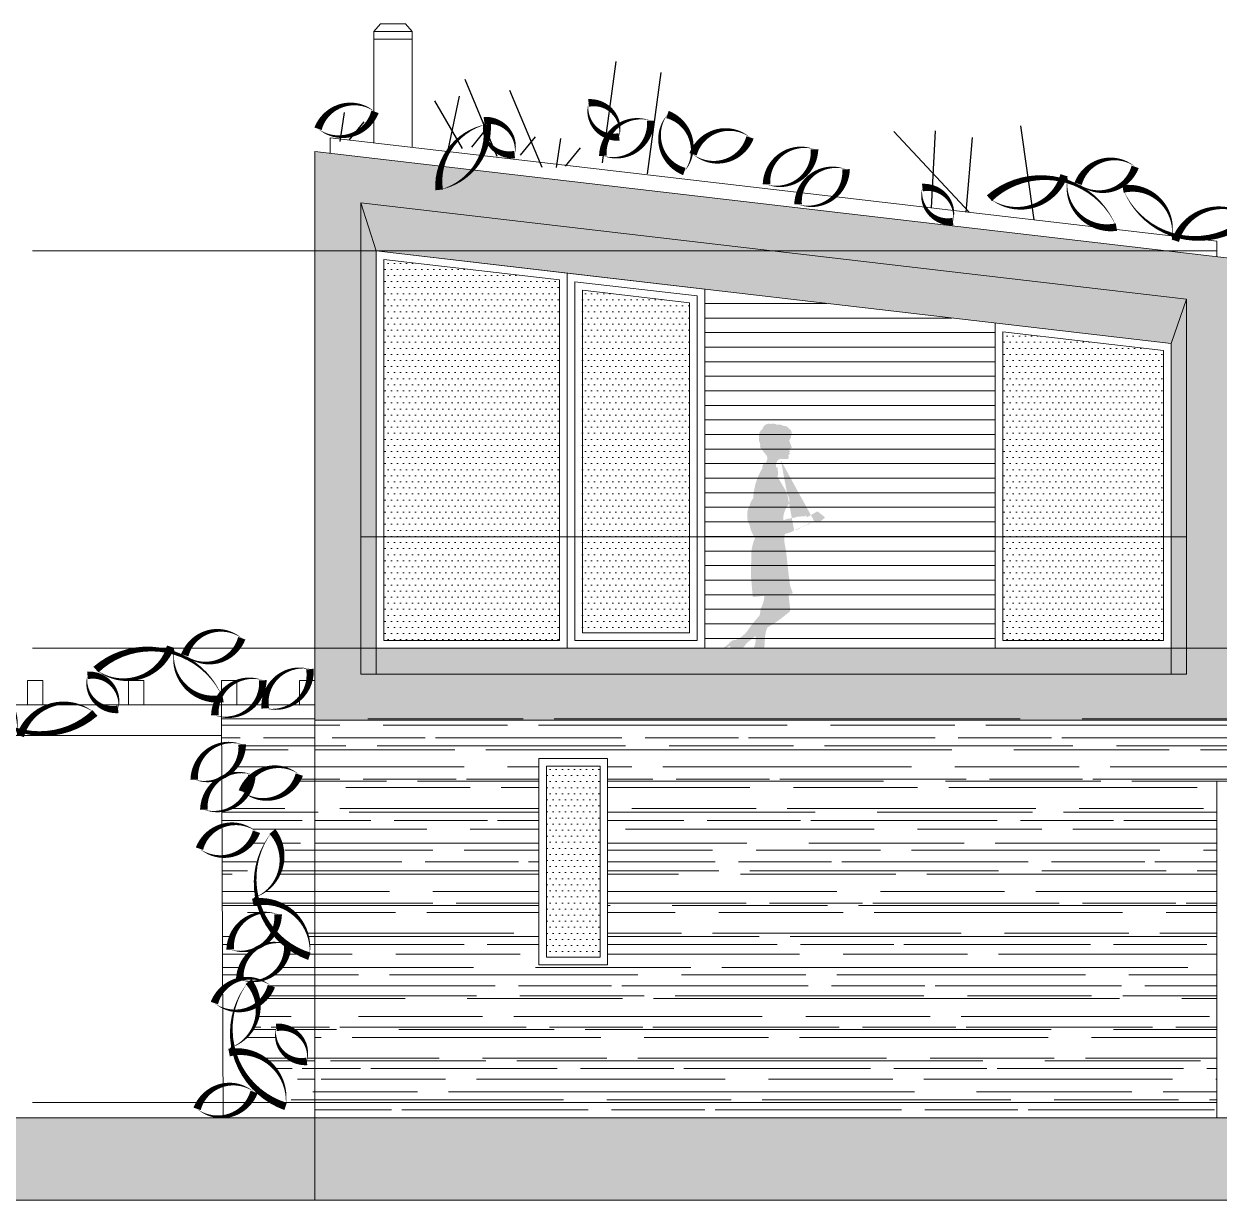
# Model space of a CAD drawing. Header units: metres. Extents: x -686 to 211, y -481 to 125.
# Drawn here: x -284.58 to -276.76, y -345.34 to -337.64 of the extents above; entities that cross this region are included whole.
import ezdxf

# ---------------------------------------------------------------- set-up
doc = ezdxf.new("R2010")
doc.units = ezdxf.units.M
for name, color, linetype in [('2 lidi', 4, 'Continuous'), ('SRAFA', 251, 'Continuous'), ('SRAFY', 3, 'Continuous'), ('srafy sklo', 252, 'Continuous'), ('zariz.predmety', 203, 'Continuous'), ('ZDIVO', 1, 'Continuous')]:
    doc.layers.add(name, color=color, linetype=linetype)
doc.layers.add('FLOATINGWINDOWS', color=2, linetype='Continuous', plot=False)
pattern_1 = [(0, (0, 0), (0, 0.09524999999999999), [])]
pattern_2 = [(0, (0, 0), (0.01984375, 0.0396875), [0, -0.0396875])]

# ---------------------------------------------------------------- blocks, each defined once
blk = doc.blocks.new('pani')
at = {"layer": '2 lidi'}
h = blk.add_hatch(color=254, dxfattribs=at)
h.dxf.hatch_style = 1
edge = h.paths.add_edge_path()
edge.add_arc((127.7125445816153, 160.006486360353), 0.01028382336285581, 420.15738032454817, 488.8546129559471, ccw=False)
edge.add_line((127.7176620107387, 160.0154065028369), (127.7783582332915, 159.9805854652282))
edge.add_line((127.7783582332914, 159.9805854652427), (127.7809165913757, 159.9788222169402))
edge.add_line((127.7809165913903, 159.9788222169403), (127.7854209083862, 159.9906496996842))
edge.add_line((127.7854209083862, 159.9906496996842), (127.7979952238018, 159.9868658494711))
edge.add_line((127.7979952237873, 159.9868658494709), (127.7966245649777, 159.9829710239397))
edge.add_arc((127.8113428024709, 159.9589328465416), 0.02818617547550026, 417.0679477813011, 481.47854875566, ccw=False)
edge.add_arc((127.8363472909044, 159.9319305097278), 0.05157620989337796, 418.01845477445363, 460.8190267398489, ccw=False)
edge.add_arc((127.871144863932, 159.935382854572), 0.04098401266637072, 416.40835059919965, 460.5166247991097, ccw=False)
edge.add_arc((127.9003467302377, 159.921918736599), 0.04804920557306866, 414.82660982852707, 457.80675219803874, ccw=False)
edge.add_arc((127.9334381769306, 159.9286379835297), 0.03300362912025683, 446.1076731388703, 459.43910268659516, ccw=False)
edge.add_ellipse((127.7831855234944, 159.9657042891761), major_axis=(4.767710159800002e-05, 0.1525491429022624), ratio=1, start_angle=268.4632272824393, end_angle=308.6852796007429)
edge.add_arc((127.9532235915376, 160.0890425072795), 0.05813163758922323, 158.3411392252194, 208.8232437894766, ccw=False)
edge.add_arc((128.2829918898679, 159.9580859601261), 0.4129509547384177, 509.84542816480837, 518.3411392252195, ccw=False)
edge.add_line((127.9259242002318, 160.1655254839354), (127.9772467674251, 160.2525012987063))
edge.add_line((127.977246767425, 160.2525012987063), (127.9695921220429, 160.2480359007918))
edge.add_line((127.9695921220575, 160.248035900792), (127.9713334645223, 160.3049558509132))
edge.add_line((127.9713334645369, 160.3049558509133), (127.9824033739032, 160.3065349386819))
edge.add_ellipse((127.9104880512265, 160.3144045131663), major_axis=(2.261029787446845e-05, 0.07234461504387459), ratio=1, start_angle=263.772972551509, end_angle=295.7567999352441)
edge.add_ellipse((127.9486275211316, 160.332397355421), major_axis=(9.431580590946066e-06, 0.03017757974244791), ratio=1, start_angle=-63.56876440195146, end_angle=-8.161781600616386)
edge.add_line((127.952921128489, 160.3622679319721), (127.9347493195701, 160.3610876902709))
edge.add_line((127.9347493195701, 160.3610876902709), (127.9153356416653, 160.3601461024701))
edge.add_line((127.9153356416653, 160.3601461024701), (127.9069196591664, 160.3608973631059))
edge.add_arc((127.9071906641746, 160.3639332913511), 0.003047999999882433, 242.03189565388118, 264.8989584059329, ccw=False)
edge.add_arc((127.9117950895971, 160.372604597898), 0.01286595756202403, 154.4370695807236, 242.0318956641819, ccw=False)
edge.add_ellipse((127.8903964518783, 160.3828772629093), major_axis=(3.39749671388752e-06, 0.01087073656630446), ratio=1, start_angle=244.2782288700299, end_angle=336.0300320934197)
edge.add_arc((127.8964540052171, 160.3980589986879), 0.005499525912215009, 218.4689438560781, 252.67045776487112, ccw=False)
edge.add_arc((127.8928329588443, 160.3970012995128), 0.002460705699389315, 112.5014554965395, 253.84200358566181, ccw=False)
edge.add_arc((127.9264550873292, 160.2877434212374), 0.116764206714937, 464.8255324046633, 467.2183602702706, ccw=False)
edge.add_ellipse((127.8864968013957, 160.4033759745351), major_axis=(3.266270599556832e-06, 0.01045086139359943), ratio=1, start_angle=254.730471834477, end_angle=298.4703152205136)
edge.add_ellipse((127.899334935775, 160.3936846345123), major_axis=(4.724786550842821e-06, 0.0151175745707964), ratio=1, start_angle=13.98793659864376, end_angle=18.38585519343384)
edge.add_arc((127.8927974465022, 160.4180499401981), 0.01017373547148671, 239.76627202114992, 280.0401234973605, ccw=False)
edge.add_arc((127.8923289021347, 160.4077490267882), 0.004893361121689614, 459.3217845640042, 522.0136342203881, ccw=False)
edge.add_ellipse((127.8850298147556, 160.4213260967814), major_axis=(3.407464731492455e-06, 0.01090263054666624), ratio=1, start_angle=216.6574919619548, end_angle=305.9071536944742)
edge.add_line((127.8938625996063, 160.4277174406202), (127.8835800853583, 160.4313722405207))
edge.add_line((127.8835800853583, 160.4313722405207), (127.8815901154271, 160.4327007120059))
edge.add_line((127.8815901154271, 160.4327007120059), (127.8799317725682, 160.4336971174532))
edge.add_line((127.8799317725683, 160.4336971174532), (127.8792688296787, 160.435357136576))
edge.add_line((127.8792688296641, 160.4353571365758), (127.8805967904553, 160.4386763453981))
edge.add_line((127.8805967904553, 160.4386763453981), (127.8958476399238, 160.4790017756807))
edge.add_ellipse((127.8929967137824, 160.4800799798012), major_axis=(9.526097348609021e-07, 0.003047999851137721), ratio=1, start_angle=249.3015727408036, end_angle=295.7861349120419)
edge.add_line((127.8957416206016, 160.4814050422783), (127.8902364484189, 160.4928091722846))
edge.add_ellipse((127.8012707534687, 160.4435278917216), major_axis=(3.178590939687923e-05, 0.1017031881624786), ratio=1, start_angle=-60.99845622198116, end_angle=-55.3296565672393)
edge.add_arc((127.9209822880197, 160.507862464376), 0.03663129635522555, 135.7257132444281, 190.2311754233157, ccw=False)
edge.add_ellipse((127.9352949870627, 160.4907022437285), major_axis=(1.840945125420034e-05, 0.05890345503399997), ratio=1, start_angle=43.51048625090534, end_angle=79.39821367104585)
edge.add_arc((127.9203550746537, 160.4991053868045), 0.04302458552665595, 511.6027414891749, 536.7327350482561, ccw=False)
edge.add_arc((127.8933479677804, 160.5288025782637), 0.01424106275010295, 159.227078187775, 220.4293366739411, ccw=False)
edge.add_line((127.8800326681541, 160.5338533864964), (127.8858349975386, 160.5502037836536))
edge.add_arc((127.9079354442382, 160.5279952232405), 0.03133129266364829, 472.9551379745943, 494.8601989201875, ccw=False)
edge.add_arc((127.9313178536703, 160.5368152896754), 0.04084976593513885, 444.49428659019543, 510.637321579843, ccw=False)
edge.add_arc((127.9649171513036, 160.5342694365348), 0.05241907521711254, 436.085596237834, 484.4860422774348, ccw=False)
edge.add_arc((128.0033833795227, 160.5413794793416), 0.05083968654026313, 432.8599268776603, 480.5756481870353, ccw=False)
edge.add_arc((128.0294055558131, 160.5496798265286), 0.04176669762452144, 371.59104919378694, 465.3258436312751, ccw=False)
edge.add_arc((128.042105257299, 160.5144281157976), 0.05196989680119713, 345.98163214273836, 417.1177074126011, ccw=False)
edge.add_arc((128.0574710586558, 160.4880779069111), 0.03766062098689137, 323.40085217692985, 381.43252356793823, ccw=False)
edge.add_arc((128.0285397621681, 160.4689419208247), 0.05925918435281793, 344.0111078675035, 356.79048428046303, ccw=False)
edge.add_arc((128.0655634108398, 160.444918188858), 0.0213782256404927, 328.47350699599156, 381.1133237976593, ccw=False)
edge.add_line((128.0837861777881, 160.4337396694219), (128.0510523455659, 160.3917328831945))
edge.add_ellipse((128.0735056506902, 160.3657333977667), major_axis=(1.07365290223593e-05, 0.03435293348819848), ratio=1, start_angle=40.83198619235218, end_angle=119.7331008917196)
edge.add_ellipse((128.0759369014176, 160.3562200870568), major_axis=(1.035443201485359e-05, 0.03313036397271098), ratio=1, start_angle=103.128597525191, end_angle=135.8095853943575)
edge.add_line((128.0528361172773, 160.3324719314291), (128.0623881329808, 160.3386129619096))
edge.add_line((128.0623881329809, 160.3386129618951), (128.0725430769628, 160.308093154467))
edge.add_line((128.0725430769628, 160.308093154467), (128.0687599614733, 160.3058862441331))
edge.add_arc((127.7165821392304, 160.0851644580096), 0.4156288312402539, 362.72738954519116, 392.076767465641, ccw=False)
edge.add_arc((128.0230277925261, 160.0220027199874), 0.1367379151637393, 372.2555414471916, 397.34078713459166, ccw=False)
edge.add_arc((128.0922561712336, 160.0069480302932), 0.07803577091989843, 366.01673463235653, 394.39351339598124, ccw=False)
edge.add_arc((128.0853082556427, 160.0008923427092), 0.08574375424968082, 350.4076005597608, 369.5565854519064, ccw=False)
edge.add_arc((128.0797448780431, 159.9791277865041), 0.09041790633793888, 326.33456072066906, 364.7430362013368, ccw=False)
edge.add_arc((127.9454976138095, 159.9666473885404), 0.212855870804186, 324.9985449311098, 349.8140676344604, ccw=False)
edge.add_arc((127.8268749620082, 159.7180990259224), 0.3191059606072086, 364.7558608529726, 383.34573302973877, ccw=False)
edge.add_arc((128.1038370944406, 159.7418344522894), 0.04113529345167623, 360.1485611448183, 363.7937174724356, ccw=False)
edge.add_line((128.1449722496099, 159.7419411110992), (128.1453837797029, 159.5832260930891))
edge.add_line((128.1453837797031, 159.5832260930746), (128.1398469220341, 159.5159103313543))
edge.add_line((128.1398469220341, 159.5159103313543), (128.134829923805, 159.4639634335262))
edge.add_arc((128.1285348205488, 159.4647966051702), 0.006350000000000562, 259.13489172980417, 352.46058876184054, ccw=False)
edge.add_line((128.1273378619451, 159.4585604372637), (128.0762029847299, 159.4649299974234))
edge.add_line((128.07620298473, 159.4649299974234), (128.0583345198666, 159.4661850941679))
edge.add_line((128.0583345198665, 159.4661850941824), (128.061894994264, 159.4383550933286))
edge.add_line((128.0618949942641, 159.4383550933286), (128.0685671754691, 159.4137697506342))
edge.add_line((128.0685671754692, 159.4137697506197), (128.0820952296431, 159.3828246990021))
edge.add_line((128.0820952296284, 159.3828246990165), (128.0893428152937, 159.3394229575684))
edge.add_arc((127.982602051, 159.2502488755286), 0.1390884886231232, 395.7851858075937, 399.87628238618254, ccw=False)
edge.add_arc((127.4951451579513, 158.7857361178429), 0.8113515537163977, 394.19771917250023, 402.28040332917396, ccw=False)
edge.add_ellipse((128.3112410741125, 159.3403068395917), major_axis=(5.480022221890836e-05, 0.1753405020471864), ratio=1, start_angle=124.2156261666667, end_angle=157.6726714494516)
edge.add_arc((128.2458160651454, 159.126034000767), 0.05211335945743379, 402.273187143879, 451.36023656277763, ccw=False)
edge.add_ellipse((128.4444320003529, 159.3065907644119), major_axis=(6.760346029346653e-05, 0.2163061423479677), ratio=1, start_angle=132.2910941380454, end_angle=146.726391685159)
edge.add_line((128.3257017605145, 159.1257829052634), (128.3238881857697, 159.1135207881462))
edge.add_line((128.3238881857552, 159.113520788146), (128.3084451631888, 159.1241359075377))
edge.add_line((128.3084451631887, 159.1241359075377), (128.3039736298048, 159.1282621471314))
edge.add_line((128.3039736298049, 159.1282621471314), (128.2858785519879, 159.1376939904929))
edge.add_line((128.2858785519879, 159.1376939904929), (128.2819549344195, 159.1360635112799))
edge.add_line((128.2819549344194, 159.1360635112799), (128.2805410414433, 159.129491552874))
edge.add_line((128.2805410414286, 159.1294915528884), (128.278794080307, 159.1181777955612))
edge.add_line((128.278794080307, 159.1181777955612), (128.2856662212047, 159.0980977957829))
edge.add_line((128.2856662212049, 159.0980977957684), (128.286976900491, 159.0760858404416))
edge.add_line((128.2869769004763, 159.076085840456), (128.2792262925046, 159.0470860476672))
edge.add_line((128.2792262925045, 159.0470860476672), (128.2672856124421, 159.0126623365342))
edge.add_line((128.2672856124421, 159.0126623365342), (128.2478307653736, 158.9797194659109))
edge.add_line((128.2478307653734, 158.9797194659255), (128.2183520266918, 158.9531989150192))
edge.add_line((128.2183520267066, 158.9531989150048), (128.2066477876098, 158.9492558371703))
edge.add_line((128.2066477875952, 158.9492558371701), (128.2029240108966, 158.9504704373126))
edge.add_line((128.202924010911, 158.9504704373274), (128.2041896698551, 158.9684892732368))
edge.add_line((128.2041896698551, 158.9684892732368), (128.2103115371808, 159.0014156253475))
edge.add_line((128.2103115371809, 159.001415625333), (128.2130943028058, 159.0545903333667))
edge.add_line((128.2130943028057, 159.0545903333812), (128.2075635378724, 159.0978655645165))
edge.add_line((128.2075635378871, 159.0978655645021), (128.1997529028023, 159.1222401600332))
edge.add_line((128.1997529028023, 159.1222401600332), (128.1736564524132, 159.1574295552277))
edge.add_line((128.1736564524132, 159.1574295552277), (128.13847251512, 159.1858330059042))
edge.add_line((128.13847251512, 159.1858330059042), (128.1159731708734, 159.2039857304917))
edge.add_ellipse((128.2682100498716, 159.1873434079397), major_axis=(4.786296198834154e-05, 0.1531438276103477), ratio=1, start_angle=83.77918592412509, end_angle=120.9883381173614)
edge.add_arc((128.0284242506485, 159.0434339361924), 0.1265116057038329, 357.8360208435755, 390.97043112319506, ccw=False)
edge.add_ellipse((128.7766190050349, 158.9675679743403), major_axis=(0.0001955925514645735, 0.6258240346816508), ratio=1, start_angle=83.49545622933275, end_angle=89.3577375330603)
edge.add_line((128.1508364813744, 158.9747786414744), (128.1396420539066, 158.9746321865877))
edge.add_line((128.1396420539067, 158.9746321865732), (128.1350277061706, 159.0276594353663))
edge.add_ellipse((128.1306521357947, 159.0280070510249), major_axis=(1.371832018897022e-06, 0.004389356560580007), ratio=1, start_angle=265.4756041301545, end_angle=386.9949361400867)
edge.add_ellipse((128.1988049001253, 158.8941170455751), major_axis=(4.832648715747855e-05, 0.1546269372142362), ratio=1, start_angle=26.99493614008674, end_angle=48.31789460879737)
edge.add_arc((128.0317003538676, 159.0430018301874), 0.06918236798137159, 276.77486161330796, 318.29998761463094, ccw=False)
edge.add_line((128.0398616799009, 158.9743025376491), (127.9644905558575, 158.9741470312433))
edge.add_line((127.9644905558721, 158.9741470312434), (127.96769602981, 158.9908079820544))
edge.add_ellipse((127.9447068779287, 159.1052586295324), major_axis=(3.648441442148625e-05, 0.1167366715413367), ratio=1, start_angle=191.3754970598137, end_angle=226.3235654547076)
edge.add_ellipse((127.9790508794839, 159.08626899549), major_axis=(2.482097396939064e-05, 0.07941796330145921), ratio=1, start_angle=219.0935125914507, end_angle=272.1836806674058)
edge.add_ellipse((127.3399873211286, 159.1085215244832), major_axis=(0.000224614212157791, 0.7186826463833345), ratio=1, start_angle=268.4829492313571, end_angle=275.6522754542194)
edge.add_ellipse((127.8360106376219, 159.1764834917612), major_axis=(6.850869878427165e-05, 0.2192025716875426), ratio=1, start_angle=-89.30295255477233, end_angle=-68.11093008585826)
edge.add_line((128.0394358646617, 159.2581410029335), (127.996667530766, 159.2847501993339))
edge.add_arc((128.6139196248974, 160.2306047132516), 1.129442742776673, 234.2600633318144, 236.87206709382582, ccw=False)
edge.add_line((127.9542040849187, 159.3138624836609), (127.8950979841812, 159.3604663960796))
edge.add_arc((127.9042669858275, 159.3720951179294), 0.01480870564250669, 173.7381535170441, 231.7449667642247, ccw=False)
edge.add_line((127.8895466317703, 159.3737103390494), (127.9009843522491, 159.4779482622338))
edge.add_line((127.9009843522491, 159.4779482622338), (127.879911739804, 159.4796737022951))
edge.add_arc((127.8804299479309, 159.4860025221008), 0.006350000000001204, 160.0299278343041, 265.31902449704654, ccw=False)
edge.add_line((127.8744617661774, 159.4881712329024), (127.8902968651639, 159.5317486196949))
edge.add_line((127.8902968651786, 159.5317486196805), (127.9021196187992, 159.6220875768831))
edge.add_line((127.9021196187847, 159.6220875768829), (127.9020852005659, 159.6226373656715))
edge.add_line((127.9020852005658, 159.6226373656715), (127.9154507557457, 159.7471094197007))
edge.add_line((127.9154507557457, 159.7471094197007), (127.9287509221187, 159.823381292872))
edge.add_line((127.9287509221187, 159.823381292872), (127.9263825536266, 159.8675091165634))
edge.add_arc((127.9545999935078, 159.9346114529635), 0.07279386967657109, 235.0165641503065, 247.1925880541017, ccw=False)
edge.add_arc((127.9276354881584, 159.9867486213552), 0.1127502323811959, 235.796702644434, 262.47219632415835, ccw=False)
edge.add_arc((127.8785457332291, 159.9866083463191), 0.09419989882836, 227.2097953127797, 261.27422402666645, ccw=False)
edge.add_arc((127.8257552703845, 159.9880953236745), 0.07149803490939582, 229.4789134838832, 260.98680299462166, ccw=False)
edge.add_line((127.7793010054635, 159.9337448842468), (127.7775843767935, 159.9295593409506))
edge.add_line((127.7775843767936, 159.9295593409506), (127.7643309444526, 159.9352714515504))
edge.add_line((127.7643309444527, 159.9352714515358), (127.7667678833286, 159.9416703911764))
edge.add_line((127.7667678833429, 159.9416703911911), (127.7344071048295, 159.9540576331064))
edge.add_line((127.7344071048296, 159.9540576331064), (127.7304781724453, 159.9473962147257))
edge.add_arc((127.7279270972523, 159.9489008495316), 0.002961741128500069, 261.05338379827754, 329.46771856180015, ccw=False)
edge.add_line((127.7274665046204, 159.9459751419334), (127.6933495867054, 159.9513461507566))
edge.add_line((127.6933495867055, 159.9513461507566), (127.6640421879898, 159.9760920488185))
edge.add_arc((127.6659529306052, 159.9783550055208), 0.002961741128501487, 128.8546129559471, 229.8237013657089, ccw=False)
edge.add_line((127.6640948930652, 159.9806614328427), (127.7060930623308, 160.0144947885323))
edge = h.paths.add_edge_path(flags=16)
edge.add_arc((128.1346859587969, 159.7428794037193), 0.01028382336285175, 360.1485611448183, 363.6714558781501, ccw=False)
edge.add_arc((128.1346859587969, 159.7428794037193), 0.01028382336285175, 360.1485611448183, 363.67145587815)
edge = h.paths.add_edge_path(flags=17)
edge.add_arc((128.1244029945704, 159.7425347255257), 0.0205676467257035, 360.1485611448183, 363.7108327839449, ccw=False)
edge.add_arc((128.1244029945704, 159.7425347255257), 0.0205676467257035, 360.1485611448183, 363.7108327839449)
edge = h.paths.add_edge_path(flags=16)
edge.add_arc((127.9276354881584, 159.9867486213552), 0.1127502323811998, 235.5357133074828, 235.796702644434, ccw=False)
edge.add_line((127.7344071048296, 159.9540576331064), (127.7330717515118, 159.9545687872025))
edge.add_line((127.956530631155, 160.3625023657362), (127.9529211285036, 160.3622679319723))

msp = doc.modelspace()

# ---------------------------------------------------------------- hatches: boundary and pattern name
at = {"linetype": 'Continuous', "lineweight": 0}
h = msp.add_hatch(dxfattribs=at)
h.set_pattern_fill('DOTS', color=256, scale=0.025, style=0)
h.set_pattern_definition(pattern_2)
h.paths.add_polyline_path([(-281.0779637984207, -339.3172375043169), (-282.2279637984207, -339.1830708376503), (-282.2279637984207, -340.9963916922202), (-281.0779637984209, -340.9963916922202)])
h = msp.add_hatch(dxfattribs=at)
h.set_pattern_fill('DOTS', color=256, scale=0.025, style=0)
h.set_pattern_definition(pattern_2)
h.paths.add_polyline_path([(-280.2279637984208, -339.4667432986853), (-280.9279637984207, -339.3850766320188), (-280.9279637984207, -340.9963916922202), (-280.2279637984208, -340.9963916922202)])
h = msp.add_hatch(dxfattribs=at)
h.set_pattern_fill('DOTS', color=256, scale=0.025, style=0)
h.set_pattern_definition(pattern_2)
h.paths.add_polyline_path([(-277.1279637984209, -339.7780708376503), (-278.1779637984207, -339.6555708376503), (-278.1779637984207, -340.9963916922202), (-277.1279637984209, -340.9963916922202)])
h = msp.add_hatch(dxfattribs=at)
h.set_pattern_fill('DOTS', color=256, scale=0.025, style=0)
h.set_pattern_definition(pattern_2)
h.paths.add_polyline_path([(-281.0779637984209, -340.9963916922202), (-282.2279637984207, -340.9963916922203), (-282.2279637984207, -341.6763916922202), (-281.0779637984209, -341.6763916922202)])
h = msp.add_hatch(dxfattribs=at)
h.set_pattern_fill('DOTS', color=256, scale=0.025, style=0)
h.set_pattern_definition(pattern_2)
h.paths.add_polyline_path([(-280.2279637984207, -340.9963916922202), (-280.9279637984207, -340.9963916922202), (-280.9279637984207, -341.6263916922202), (-280.2279637984207, -341.6263916922203)])
h = msp.add_hatch(dxfattribs=at)
h.set_pattern_fill('DOTS', color=256, scale=0.025, style=0)
h.set_pattern_definition(pattern_2)
h.paths.add_polyline_path([(-277.1279637984209, -340.9963916922202), (-278.1779637984207, -340.9963916922202), (-278.1779637984207, -341.6763916922203), (-277.1279637984209, -341.676391692221)])
h = msp.add_hatch(dxfattribs=at)
h.set_pattern_fill('DOTS', color=256, scale=0.025, style=0)
h.set_pattern_definition([(180, (-706.9856202864842, -58.19796821147139), (-0.01984375, 0.0396875), [0, -0.0396875])])
h.paths.add_polyline_path([(-280.8133415197494, -343.7463916922202), (-280.8133415197493, -342.4963916922202), (-281.1633415197493, -342.4963916922202), (-281.1633415197494, -343.7463916922202)])
at = {"layer": 'SRAFA', "linetype": 'Continuous', "lineweight": 0}
h = msp.add_hatch(dxfattribs=at)
h.set_pattern_fill('LINE', color=256, scale=0.03, style=0)
h.set_pattern_definition(pattern_1)
h.paths.add_polyline_path([(-278.2279637984207, -339.5993983766151), (-280.1279637984208, -339.3777317099484), (-280.1279637984207, -340.9963916922202), (-278.2279637984207, -340.9963916922202)])
h = msp.add_hatch(dxfattribs=at)
h.set_pattern_fill('LINE', color=256, scale=0.03, style=0)
h.set_pattern_definition(pattern_1)
h.paths.add_polyline_path([(-278.2279637984207, -340.9963916922202), (-280.1279637984207, -340.9963916922202), (-280.1279637984207, -341.7263916922203), (-278.2279637984207, -341.7263916922202)])
h = msp.add_hatch(dxfattribs=at)
h.set_pattern_fill('AR-RROOF,_O', color=256, scale=0.008)
h.set_pattern_definition([(0, (0, 0), (0.44704, 0.2032), [3.048, -0.4064, 1.016, -0.2032]), (0, (0.270256, 0.1016), (-0.2032, 0.270256), [0.6096, -0.067056, 1.2192, -0.1524]), (0, (0.1016, 0.17272), (1.05664, 0.136144), [1.6256, -0.28448, 0.8128, -0.2032])])
h.paths.add_polyline_path([(-282.6779637984218, -342.0963916922208), (-282.7779637984218, -342.0963916922208), (-282.8327535090343, -342.0963916922208, -0.1875165979062877), (-283.0033397819147, -342.1187028852946, -0.02354962550713832), (-283.004709181956, -342.0963916922208), (-283.0770563424722, -342.0963916922208, -0.251998372393968), (-283.2876702064998, -342.1756615111099), (-283.287025613289, -342.3497016780281, -0.1437694317035313), (-283.1533671210329, -342.3553017865058, -0.2555550723236499), (-283.2583283886565, -342.5575102984827, -0.1827990211211114), (-283.0904318711343, -342.5517744922805, -0.01455960681907802), (-283.0905356574489, -342.5655987373659, -0.3725003756426403), (-282.780133689648, -342.5528248522614, -0.4772161463917357), (-283.1259692457082, -342.6819439834148, -0.2122431400138154), (-283.2853929671787, -342.7905161278253), (-283.2850341947993, -342.8873846702654, -0.2559196067434519), (-283.0602468165381, -342.9261887100095, -0.3211971789445702), (-283.2842902043952, -343.0882620793827), (-283.2810746370843, -343.9564652533409, -0.1385851650724362), (-283.1693467619647, -343.8917098442269, -0.2540624455693083), (-283.0643604615725, -343.6908322457034, -0.1827990210937055), (-283.23225697907, -343.6965680519136, -0.3828806047250207), (-283.0256045135974, -343.4560034348743, -0.03680785256429766), (-283.0509680032126, -343.3838638002576, 0.02655967704342693), (-283.0837211061044, -343.3886593626926, 0.5205670505517463), (-283.0761284728819, -343.3579010938449, 0.01702692093040206), (-283.0587224707975, -343.3510543624511, -0.2214012912239336), (-282.9560197152819, -342.9241717877024, -0.4991161368738999), (-283.0587224707975, -343.3510543624511, 0.01621011325561605), (-283.0509680032125, -343.3838638002576, -0.4872703287523384), (-282.7139609326071, -343.7411145083456, -0.07703768388676076), (-282.8555255784536, -343.6680287818372, -0.3403671801279273), (-283.0320640528782, -343.8977159616059, -0.08387752863260545), (-282.9628215605392, -343.9359635329953, -0.1585219565025236), (-283.050218264429, -344.0539889942017, -0.3257806177571905), (-283.2144107795143, -344.3328726707908, 0.01621011325556283), (-283.2066563119293, -344.3656821085972, -0.4610452915913305), (-282.8667781945801, -344.6963916922203), (-282.6779637984217, -344.6963916922203)])
h.paths.add_polyline_path([(-282.7308639895024, -344.4281103827276, -0.5205670505517463), (-282.9305736039468, -344.2058175064386, -0.5205670505517463)], flags=16)
h = msp.add_hatch(dxfattribs=at)
h.set_pattern_fill('AR-RROOF,_O', color=256, scale=0.008)
h.set_pattern_definition([(0, (55.75114497384925, 0), (0.44704, 0.2032), [3.048, -0.4064, 1.016, -0.2032]), (0, (56.02140097384925, 0.1016), (-0.2032, 0.270256), [0.6096, -0.067056, 1.2192, -0.1524]), (0, (55.85274497384925, 0.17272), (1.05664, 0.136144), [1.6256, -0.28448, 0.8128, -0.2032])])
h.paths.add_polyline_path([(-276.7779637984215, -342.5963916922201), (-275.9779637984217, -342.5963916922202), (-275.9779637984216, -344.7963916922203), (-275.6779637984218, -344.7963916922203), (-275.6779637984217, -342.0963916922203), (-276.6779637984214, -342.0963916922203), (-282.6779637984217, -342.0963916922203), (-282.6779637984217, -344.7963916922204), (-276.7779637984216, -344.7963916922204)])
h.paths.add_polyline_path([(-281.2133415197492, -342.4463916922203), (-280.7633415197492, -342.4463916922203), (-280.7633415197494, -343.7963916922202), (-281.2133415197493, -343.7963916922203)], flags=16)
h.paths.add_polyline_path([(-281.1633415197493, -342.4963916922203), (-280.8133415197493, -342.4963916922202), (-280.8133415197494, -343.7463916922203), (-281.1633415197494, -343.7463916922203)], flags=0)
for points in [[(-282.6779637984217, -344.7963916922203), (-296.8726269340832, -344.7963916922203), (-296.8726269340832, -345.3354515324768), (-282.6779637984217, -345.3354515324768)], [(-282.6779637984216, -344.7963916922203), (-268.4833006627601, -344.7963916922203), (-268.4833006627601, -345.3354515324768), (-282.6779637984216, -345.3354515324768)]]:
    msp.add_hatch(color=256, dxfattribs=at).paths.add_polyline_path(points)
at = {"layer": 'srafy sklo', "linetype": 'Continuous', "lineweight": 0}
for color, points in [(256, [(-281.8504108985126, -338.5729395305429), (-282.6779637984216, -338.4763916922202), (-282.6779637984216, -339.1263916922203), (-282.3779637984215, -339.1263916922203), (-282.3779637984215, -338.8134264584309), (-279.6954046516561, -339.1263916922203), (-277.1065352269924, -339.1263916922203), (-281.6460215658843, -338.5967849526829, -0.1643381271969125), (-281.8659424448826, -338.728339147769, -0.09846328284410981)]), (256, [(-281.6460215658843, -338.5967849526829), (-281.8504108985126, -338.5729395305429, 0.09846328284410616), (-281.8659424448826, -338.728339147769, 0.1643381271969125)]), (253, [(-282.3779637984215, -338.8134264584309), (-282.2781254347158, -339.1263916922202), (-279.6954046516554, -339.1263916922203)]), (253, [(-282.3779637984215, -338.813426458431), (-282.3779637984215, -339.1263916922203), (-282.2781254347159, -339.1263916922204)]), (256, [(-282.3779637984215, -339.1263916922203), (-282.6779637984216, -339.1263916922203), (-282.6779637984216, -341.7263916922203), (-282.3779637984214, -341.7263916922203)]), (253, [(-282.2779637984208, -339.1268983766153), (-282.2781254347159, -339.1263916922203), (-282.3779637984215, -339.1263916922202), (-282.3779637984215, -340.9963916922202), (-282.2779637984207, -340.9963916922202)]), (253, [(-279.6954046516561, -339.1263916922203), (-282.2779637984207, -339.1263916922203), (-282.2779637984207, -339.1268983766151), (-281.0279637984207, -339.2727317099484), (-280.1279637984208, -339.3777317099485), (-277.0779637984209, -339.7335650432818), (-276.9779637984217, -339.443426458431)]), (256, [(-276.6779637984217, -339.1763916922201), (-277.1065352269922, -339.1263916922203), (-279.6954046516556, -339.1263916922203), (-276.9779637984217, -339.443426458431), (-276.9779637984215, -341.7263916922202), (-276.6779637984217, -341.7263916922202)]), (253, [(-276.9779637984217, -339.443426458431), (-277.0779637984209, -339.7335650432819), (-277.0779637984209, -340.9963916922202), (-276.9779637984215, -340.9963916922203)]), (253, [(-282.2779637984207, -340.9963916922202), (-282.3779637984215, -340.9963916922203), (-282.3779637984215, -341.7263916922203), (-282.2779637984207, -341.7263916922203)]), (253, [(-276.9779637984215, -340.9963916922202), (-277.0779637984209, -340.9963916922202), (-277.0779637984209, -341.7263916922203), (-276.9779637984215, -341.7263916922203)]), (256, [(-276.6779637984217, -341.7263916922203), (-276.9779637984215, -341.7263916922202), (-276.9779637984215, -341.8963916922203), (-282.3779637984215, -341.8963916922203), (-282.3779637984214, -341.7263916922202), (-282.6779637984215, -341.7263916922201), (-282.6779637984216, -342.1963916922202), (-276.6779637984217, -342.1963916922202)]), (253, [(-282.2779637984207, -341.7263916922203), (-282.3779637984215, -341.7263916922203), (-282.3779637984214, -341.8963916922203), (-282.2779637984207, -341.8963916922202)]), (253, [(-277.0779637984209, -341.7263916922203), (-282.2779637984207, -341.7263916922203), (-282.2779637984207, -341.8963916922203), (-277.077963798421, -341.8963916922203)]), (253, [(-276.9779637984215, -341.7263916922203), (-277.0779637984209, -341.7263916922203), (-277.077963798421, -341.8963916922203), (-276.9779637984215, -341.8963916922203)])]:
    msp.add_hatch(color=color, dxfattribs=at).paths.add_polyline_path(points)

# ---------------------------------------------------------------- linework, layer by layer
at = {"layer": 'FLOATINGWINDOWS', "linetype": 'Continuous', "lineweight": 0}
for p, q in [((-276.7779637984215, -339.1263916922203), (-284.5262041939022, -339.1263916922203)), ((-275.8088058440579, -341.7263916922203), (-284.5262041939022, -341.7263916922203)), ((-282.6779637984217, -344.7963916922203), (-282.6779637984217, -342.0963916922202)), ((-282.6779637984216, -344.7963916922203), (-282.6779637984217, -342.0963916922202)), ((-282.6779637984217, -344.7963916922208), (-282.6779637984218, -342.0963916922208)), ((-276.7779637984215, -344.6963916922203), (-284.5262041939022, -344.6963916922203))]:
    msp.add_line(p, q, dxfattribs=at)
at = {"layer": 'SRAFA', "linetype": 'Continuous', "lineweight": 0}
for points in [[(-282.6779637984217, -344.7963916922203), (-296.8726269340832, -344.7963916922203), (-296.8726269340832, -345.3354515324768), (-282.6779637984217, -345.3354515324768)], [(-282.6779637984216, -344.7963916922203), (-268.4833006627601, -344.7963916922203), (-268.4833006627601, -345.3354515324768), (-282.6779637984216, -345.3354515324768)]]:
    msp.add_lwpolyline(points, close=True, dxfattribs=at)
at = {"layer": 'SRAFY', "linetype": 'Continuous', "lineweight": 0}
for p, q in [((-282.2929637984215, -337.6926595300619), (-282.2496964638336, -337.6426595300618)), ((-282.2929637984215, -338.4206301034833), (-282.2929637984215, -337.6926595300619)), ((-282.2929637984215, -337.6926595300619), (-282.0429637984215, -337.6926595300619)), ((-282.2496964638335, -337.6426595300618), (-282.0862311330096, -337.6426595300618)), ((-282.0429637984215, -337.6926595300619), (-282.0862311330094, -337.6426595300618)), ((-282.0429637984215, -338.4497967701499), (-282.0429637984215, -337.6926595300619)), ((-282.2929637984215, -337.7426595300618), (-282.0429637984215, -337.7426595300618)), ((-282.5779637984216, -338.4880583588869), (-282.5779637984215, -338.3873801034848)), ((-282.6779637984216, -338.4763916922202), (-276.6779637984215, -339.1763916922202)), ((-282.6779637984216, -338.4763916922202), (-282.6779637984216, -342.0963916922202)), ((-282.3779637984215, -341.8963916922202), (-282.3779637984215, -338.813426458431)), ((-282.3779637984215, -338.813426458431), (-282.2779637984207, -339.1268983766151)), ((-276.7779637984217, -339.1647250255535), (-276.7779637984217, -339.06404677015)), ((-282.2779637984207, -341.7263916922203), (-282.2779637984207, -339.1268983766151)), ((-282.2779637984207, -339.1268983766151), (-277.0779637984209, -339.7335650432818)), ((-280.1279637984208, -339.3777317099485), (-280.1279637984207, -341.7263916922203)), ((-277.0779637984209, -339.7335650432818), (-276.9779637984217, -339.443426458431)), ((-278.2279637984207, -339.5993983766152), (-278.2279637984207, -341.7263916922203)), ((-277.0779637984209, -341.7263916922203), (-277.0779637984209, -339.7335650432818)), ((-282.3779637984215, -340.9963916922202), (-276.9779637984215, -340.9963916922202)), ((-277.0736207893229, -341.7263916922203), (-282.2823068075199, -341.7263916922203)), ((-282.2779637984207, -341.7263916922203), (-282.2779637984207, -341.8963916922203)), ((-277.0779637984209, -341.7263916922203), (-277.077963798421, -341.8963916922203)), ((-289.1779637984216, -342.0963916922208), (-283.4779637984216, -342.0963916922208)), ((-289.1779637984214, -342.0963916922208), (-282.6779637984217, -342.0963916922208)), ((-283.2779637984218, -344.7963916922208), (-283.2879637984216, -342.0963916922208)), ((-288.1779637984218, -342.2963916922208), (-283.2872230576809, -342.2963916922208)), ((-276.7779637984215, -344.7963916922203), (-276.7779637984215, -342.5963916922203)), ((-275.9779637984217, -342.5963916922202), (-276.7779637984215, -342.5963916922202))]:
    msp.add_line(p, q, dxfattribs=at)
msp.add_lwpolyline([(-282.5779637984215, -338.3873801034833), (-276.7779637984217, -339.06404677015)], dxfattribs=at)
for points in [[(-282.6779637984216, -338.4763916922202), (-276.6779637984217, -339.1763916922202), (-276.6779637984217, -342.1963916922203), (-282.6779637984216, -342.1963916922203)], [(-282.3779637984215, -338.813426458431), (-276.9779637984217, -339.443426458431), (-276.9779637984215, -341.8963916922203), (-282.3779637984215, -341.8963916922203)], [(-284.4579637984215, -341.9363916922207), (-284.5579637984216, -341.9363916922207), (-284.5579637984216, -342.0963916922207), (-284.4579637984215, -342.0963916922207)], [(-283.7979637984214, -341.9363916922208), (-283.8979637984215, -341.9363916922208), (-283.8979637984215, -342.0963916922208), (-283.7979637984214, -342.0963916922208)], [(-283.1879637984216, -341.9363916922208), (-283.2879637984216, -341.9363916922208), (-283.2879637984216, -342.0963916922208), (-283.1879637984216, -342.0963916922208)], [(-282.6779637984217, -341.9363916922208), (-282.7779637984218, -341.9363916922208), (-282.7779637984218, -342.0963916922208), (-282.6779637984217, -342.0963916922208)], [(-280.7633415197494, -343.7963916922202), (-280.7633415197492, -342.4463916922202), (-281.2133415197492, -342.4463916922202), (-281.2133415197493, -343.7963916922203)], [(-280.8133415197494, -343.7463916922202), (-280.8133415197493, -342.4963916922202), (-281.1633415197493, -342.4963916922202), (-281.1633415197494, -343.7463916922202)]]:
    msp.add_lwpolyline(points, close=True, dxfattribs=at)
at = {"layer": 'SRAFY', "linetype": 'Continuous', "lineweight": 0, "flags": 128}
for points in [[(-282.2779637984207, -339.1268983766151), (-281.0279637984207, -339.2727317099484), (-281.0279637984209, -341.7263916922203), (-282.2779637984207, -341.7263916922203)], [(-282.2279637984207, -339.1830708376503), (-281.0779637984207, -339.3172375043168), (-281.0779637984209, -341.6763916922202), (-282.2279637984207, -341.6763916922202)], [(-281.0279637984207, -339.2727317099484), (-281.0279637984207, -341.7263916922203), (-280.1279637984207, -341.7263916922203), (-280.1279637984208, -339.3777317099485)], [(-280.9779637984207, -339.3289041709835), (-280.9779637984207, -341.6763916922202), (-280.1779637984207, -341.6763916922203), (-280.1779637984208, -339.4222375043169)], [(-280.9279637984207, -339.3850766320187), (-280.9279637984207, -341.6263916922202), (-280.2279637984207, -341.6263916922203), (-280.2279637984208, -339.4667432986853)], [(-278.1779637984207, -339.6555708376503), (-278.1779637984207, -341.6763916922203), (-277.1279637984209, -341.676391692221), (-277.1279637984209, -339.7780708376502)]]:
    msp.add_lwpolyline(points, close=True, dxfattribs=at)
at = {"layer": 'zariz.predmety', "color": 253, "linetype": 'Continuous', "ltscale": 0.001}
for p, q in [((-280.797331966673, -338.5518958102871), (-280.7081422520937, -337.8885766295632)), ((-281.48587566842, -338.50910105362), (-281.6963622017536, -338.0062619842047)), ((-280.5030711527436, -338.6235499743661), (-280.4138814381643, -337.9602307936423)), ((-281.1916148544906, -338.5807552176991), (-281.4021013878241, -338.0779161482837)), ((-281.7124064309182, -338.4567518481776), (-281.8927454836028, -338.1449433827582)), ((-281.8051634358121, -338.4567518481776), (-281.7330078307543, -338.1154297574707)), ((-282.513583890521, -338.4108158008134), (-282.4850425853188, -338.2218055501366)), ((-282.4529339898018, -338.4036825873931), (-282.3566096945929, -338.2824315308124)), ((-281.651756530199, -338.4496186347574), (-281.5554322349901, -338.3283675781767)), ((-277.9742019570356, -338.924485651645), (-278.060336816488, -338.3091363834747)), ((-281.3324687628069, -338.5019678401998), (-281.236144467598, -338.3807167836191)), ((-281.0988578495967, -338.5807552176991), (-281.0703165443945, -338.3917449670223)), ((-278.3986640818382, -338.874965070418), (-278.8924115733037, -338.3474607946112)), ((-278.6441892081705, -338.846320472346), (-278.6198807343828, -338.3414069728209)), ((-278.419064866185, -338.8748115019298), (-278.3777174063289, -338.3848645124264)), ((-281.0382079488775, -338.5736220042788), (-280.9418836536686, -338.4523709476981))]:
    msp.add_line(p, q, dxfattribs=at)
for points in [[(-282.2848679394161, -338.2181072590044, 0, 0, 0.5205670505517462), (-282.2848679394161, -338.2181072590044, 0, 0.05, 0.5205670505517462), (-282.6578406180142, -338.3285569546735, 0, 0.05, 0.5205670505517462), (-282.2848679394161, -338.2181072590044, 0.05, 0.05, 0)], [(-280.6880942050216, -338.3819650818336, 0, 0, 0.5205670505517462), (-280.6880942050216, -338.3819650818336, 0, 0.05, 0.5205670505517462), (-280.887803819466, -338.1596722055447, 0, 0.05, 0.5205670505517462), (-280.6880942050216, -338.3819650818336, 0.05, 0.05, 0)], [(-281.3719486808698, -338.497825309324, 0, 0, 0.5205670505517462), (-281.3719486808698, -338.497825309324, 0, 0.05, 0.5205670505517462), (-281.5716582953142, -338.275532433035, 0, 0.05, 0.5205670505517462), (-281.3719486808698, -338.497825309324, 0.05, 0.05, 0)], [(-280.4809378284423, -338.2756417679616, 0, 0, 0.5205670505517462), (-280.4809378284423, -338.2756417679616, 0, 0.05, 0.5205670505517462), (-280.7946786260962, -338.5055862534812, 0, 0.05, 0.5205670505517462), (-280.4809378284423, -338.2756417679616, 0.05, 0.05, 0)], [(-280.2615419253335, -338.6081047373804, 0, 0, 0.5205670505517462), (-280.2615419253335, -338.6081047373804, 0, 0.05, 0.5205670505517462), (-280.3719916210026, -338.2351320587824, 0, 0.05, 0.5205670505517462), (-280.2615419253335, -338.6081047373804, 0.05, 0.05, 0)], [(-281.5522016472028, -338.2983946622815, 0, 0, 0.5205670505517462), (-281.5522016472028, -338.2983946622815, 0, 0.05, 0.3804477839647492), (-281.8659424448826, -338.728339147769, 0, 0.05, 0.3804477839647492), (-281.5522016472028, -338.2983946622815, 0.05, 0.05, 0)], [(-279.83191993916, -338.3851897220173, 0, 0, 0.5205670505517462), (-279.83191993916, -338.3851897220173, 0, 0.05, 0.5205670505517462), (-280.204892617758, -338.4956394176864, 0, 0.05, 0.5205670505517462), (-279.83191993916, -338.3851897220173, 0.05, 0.05, 0)], [(-279.410406466814, -338.4624348576307, 0, 0, 0.5205670505517462), (-279.410406466814, -338.4624348576307, 0, 0.05, 0.5205670505517462), (-279.724147264468, -338.6923793431503, 0, 0.05, 0.5205670505517462), (-279.410406466814, -338.4624348576307, 0.05, 0.05, 0)], [(-279.2042260579933, -338.5930400591663, 0, 0, 0.5205670505517462), (-279.2042260579933, -338.5930400591663, 0, 0.05, 0.5205670505517462), (-279.5179668556731, -338.8229845446538, 0, 0.05, 0.5205670505517462), (-279.2042260579933, -338.5930400591663, 0.05, 0.05, 0)], [(-277.3130023256016, -338.5776160436923, 0, 0, 0.5205670505517462), (-277.3130023256016, -338.5776160436923, 0, 0.05, 0.5205670505517462), (-277.6859750041996, -338.6880657393614, 0, 0.05, 0.5205670505517462), (-277.3130023256016, -338.5776160436923, 0.05, 0.05, 0)], [(-278.2666348076733, -338.7826479337983, 0, 0, 0.5205670505517462), (-278.2666348076733, -338.7826479337983, 0, 0.05, 0.5205670505517462), (-277.7782723632474, -338.6328169006346, 0, 0.05, 0.5205670505517462), (-277.7551709423159, -338.6544973877649, 0, 0.05, 0.5205670505517462), (-277.4357990107023, -338.9715916859711, 0, 0.05, 0.5205670505517462), (-278.2666348076733, -338.7826479337983, 0.05, 0.05, 0)], [(-278.5047796022442, -338.935714354216, 0, 0, 0.5205670505517462), (-278.5047796022442, -338.935714354216, 0, 0.05, 0.5205670505517462), (-278.7044892166886, -338.7134214779271, 0, 0.05, 0.5205670505517462), (-278.5047796022442, -338.935714354216, 0.05, 0.05, 0)], [(-276.5618660943986, -338.9111306554953, 0, 0, 0.5205670505517462), (-276.5618660943986, -338.9111306554953, 0, 0.05, 0.5205670505517462), (-277.050228538839, -339.0609616886575, 0, 0.05, 0.5205670505517462), (-277.0733299597881, -339.0392812015546, 0, 0.05, 0.5205670505517462), (-277.3927018913856, -338.7221869033355, 0, 0.05, 0.5205670505517462), (-276.5618660943986, -338.9111306554953, 0.05, 0.05, 0)], [(-283.1564201688859, -341.6607779241187, 0, 0, 0.5205670505517462), (-283.1564201688859, -341.6607779241187, 0, 0.05, 0.5205670505517462), (-283.5293928474839, -341.7712276197878, 0, 0.05, 0.5205670505517462), (-283.1564201688859, -341.6607779241187, 0.05, 0.05, 0)], [(-284.1100526509576, -341.8658098142247, 0, 0, 0.5205670505517462), (-284.1100526509576, -341.8658098142247, 0, 0.05, 0.5205670505517462), (-283.6216902065318, -341.715978781061, 0, 0.05, 0.5205670505517462), (-283.5985887856002, -341.7376592681913, 0, 0.05, 0.5205670505517462), (-283.2792168539867, -342.0547535663976, 0, 0.05, 0.5205670505517462), (-284.1100526509576, -341.8658098142247, 0.05, 0.05, 0)], [(-282.7107094452676, -341.8624310758184, 0, 0, 0.5205670505517462), (-282.7107094452676, -341.8624310758184, 0, 0.05, 0.5205670505517462), (-283.0033397819147, -342.1187028852946, 0, 0.05, 0.5205670505517462), (-282.7107094452676, -341.8624310758184, 0.05, 0.05, 0)], [(-283.9653592674772, -342.1258503220755, 0, 0, 0.5205670505517462), (-283.9653592674772, -342.1258503220755, 0, 0.05, 0.5205670505517462), (-284.1650688819216, -341.9035574457865, 0, 0.05, 0.5205670505517462), (-283.9653592674772, -342.1258503220755, 0.05, 0.05, 0)], [(-283.0186356795236, -341.9352211075059, 0, 0, 0.5205670505517462), (-283.0186356795236, -341.9352211075059, 0, 0.05, 0.5205670505517462), (-283.3323764772034, -342.1651655929934, 0, 0.05, 0.5205670505517462), (-283.0186356795236, -341.9352211075059, 0.05, 0.05, 0)], [(-284.1168848435798, -342.1495731779229, 0, 0, 0.5205670505517462), (-284.1168848435798, -342.1495731779229, 0, 0.05, 0.5205670505517462), (-284.6052472880201, -342.2994042110851, 0, 0.05, 0.5205670505517462), (-284.6283487089693, -342.2777237239822, 0, 0.05, 0.5205670505517462), (-284.9477206405668, -341.9606294257631, 0, 0.05, 0.5205670505517462), (-284.1168848435798, -342.1495731779229, 0.05, 0.05, 0)], [(-283.1533671210329, -342.3553017865058, 0, 0, 0.5205670505517462), (-283.1533671210329, -342.3553017865058, 0, 0.05, 0.5205670505517462), (-283.4671079186869, -342.5852462720254, 0, 0.05, 0.5205670505517462), (-283.1533671210329, -342.3553017865058, 0.05, 0.05, 0)], [(-283.0904318711343, -342.5517744922805, 0, 0, 0.5205670505517462), (-283.0904318711343, -342.5517744922805, 0, 0.05, 0.5205670505517462), (-283.4041726688141, -342.781718977768, 0, 0.05, 0.5205670505517462), (-283.0904318711343, -342.5517744922805, 0.05, 0.05, 0)], [(-282.780133689648, -342.5528248522614, 0, 0, 0.5205670505517462), (-282.780133689648, -342.5528248522614, 0, 0.05, 0.5205670505517462), (-283.1531063682476, -342.6632745479451, 0, 0.05, 0.5205670505517462), (-282.780133689648, -342.5528248522614, 0.05, 0.05, 0)], [(-283.0602468165381, -342.9261887100095, 0, 0, 0.5205670505517462), (-283.0602468165381, -342.9261887100095, 0, 0.05, 0.5205670505517462), (-283.4332194951361, -343.0366384056786, 0, 0.05, 0.5205670505517462), (-283.0602468165381, -342.9261887100095, 0.05, 0.05, 0)], [(-282.7139609326071, -343.7411145083456, 0, 0, 0.5205670505517462), (-282.7139609326071, -343.7411145083456, 0, 0.05, 0.5205670505517462), (-283.0837211061044, -343.3886593626926, 0, 0.05, 0.5205670505517462), (-283.0761284728819, -343.3579010938449, 0, 0.05, 0.5205670505517462), (-282.9560197152819, -342.9241717877024, 0, 0.05, 0.5205670505517462), (-282.7139609326071, -343.7411145083456, 0.05, 0.05, 0)], [(-282.9185161814161, -343.466623566394, 0, 0, 0.5205670505517462), (-282.9185161814161, -343.466623566394, 0, 0.05, 0.5205670505517462), (-283.23225697907, -343.6965680519136, 0, 0.05, 0.5205670505517462), (-282.9185161814161, -343.466623566394, 0.05, 0.05, 0)], [(-282.8555809315175, -343.6630962721687, 0, 0, 0.5205670505517462), (-282.8555809315175, -343.6630962721687, 0, 0.05, 0.5205670505517462), (-283.1693217291972, -343.8930407576562, 0, 0.05, 0.5205670505517462), (-282.8555809315175, -343.6630962721687, 0.05, 0.05, 0)], [(-282.9628215605392, -343.9359635329953, 0, 0, 0.5205670505517462), (-282.9628215605392, -343.9359635329953, 0, 0.05, 0.5205670505517462), (-283.3357942391373, -344.0464132286644, 0, 0.05, 0.5205670505517462), (-282.9628215605392, -343.9359635329953, 0.05, 0.05, 0)], [(-282.8696492413238, -344.7229328166852, 0, 0, 0.5205670505517462), (-282.8696492413238, -344.7229328166852, 0, 0.05, 0.5205670505517462), (-283.2394094148212, -344.3704776710322, 0, 0.05, 0.5205670505517462), (-283.2318167815987, -344.3397194021845, 0, 0.05, 0.5205670505517462), (-283.1117080239986, -343.905990096042, 0, 0.05, 0.5205670505517462), (-282.8696492413238, -344.7229328166852, 0.05, 0.05, 0)], [(-282.7308639895024, -344.4281103827276, 0, 0, 0.5205670505517462), (-282.7308639895024, -344.4281103827276, 0, 0.05, 0.5205670505517462), (-282.9305736039468, -344.2058175064386, 0, 0.05, 0.5205670505517462), (-282.7308639895024, -344.4281103827276, 0.05, 0.05, 0)], [(-283.0759383678483, -344.6285420983965, 0, 0, 0.5205670505517462), (-283.0759383678483, -344.6285420983965, 0, 0.05, 0.5205670505517462), (-283.4489110464464, -344.7389917940656, 0, 0.05, 0.5205670505517462), (-283.0759383678483, -344.6285420983965, 0.05, 0.05, 0)]]:
    msp.add_lwpolyline(points, format="xyseb", close=True, dxfattribs=at)
at = {"layer": 'ZDIVO', "linetype": 'Continuous', "lineweight": 0}
for q in [(-296.8726269340832, -344.7963916922203), (-268.4833006627601, -344.7963916922203)]:
    msp.add_line((-282.6779637984217, -344.7963916922203), q, dxfattribs=at)

# ---------------------------------------------------------------- block references
at = {"linetype": 'Continuous', "lineweight": 0, "xscale": -1}
msp.add_blockref('pani', (-151.6795458491741, -500.8492271428377), dxfattribs=at)

doc.saveas('drawing.dxf')
